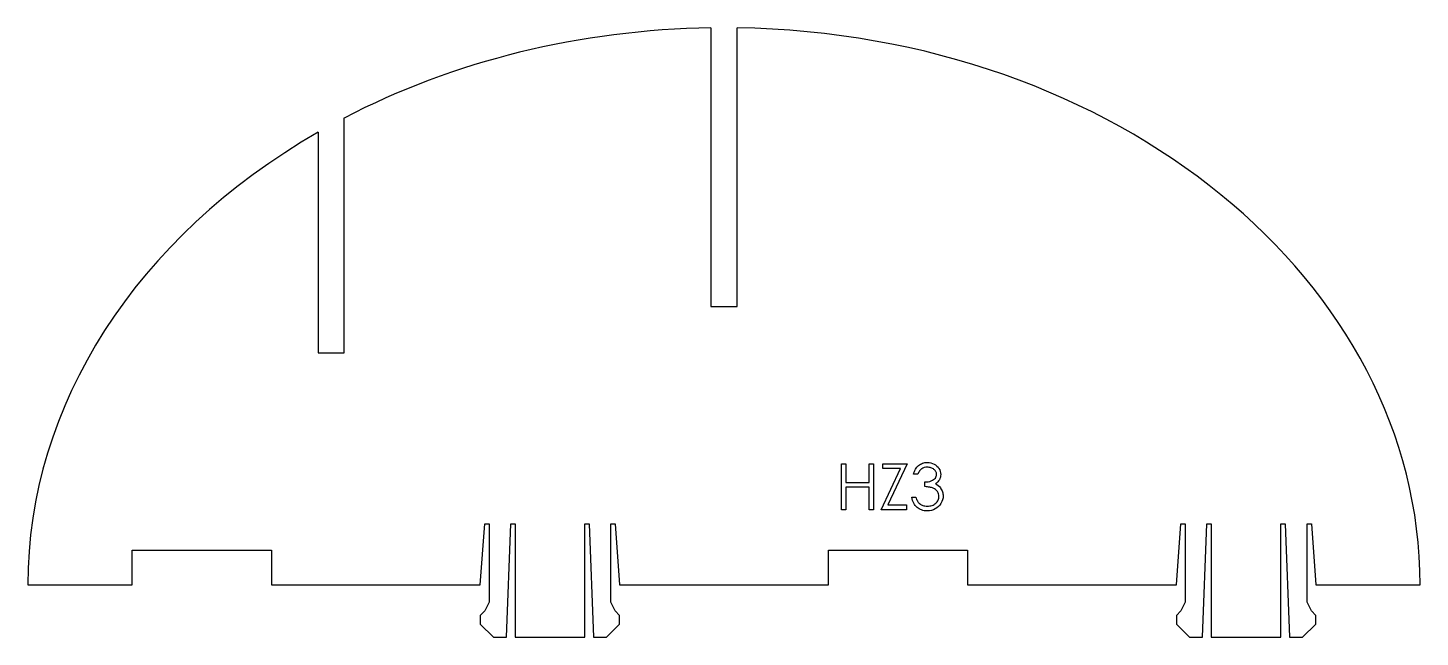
# Model space of a CAD drawing. Header units: millimetres. Extents: x 46 to 206, y 18 to 88.
import ezdxf

# ---------------------------------------------------------------- set-up
doc = ezdxf.new("R2010")
doc.units = ezdxf.units.MM

msp = doc.modelspace()

# ---------------------------------------------------------------- linework, layer by layer
at = {"color": 7, "linetype": 'Continuous', "lineweight": 25}
for p, q in [((124.55, 87.8), (124.55, 55.81)), ((127.55, 55.81), (127.55, 87.8)), ((82.4, 50.49), (82.4, 77.45)), ((79.4, 75.81), (79.4, 50.49)), ((124.55, 55.81), (127.55, 55.81)), ((79.4, 50.49), (82.4, 50.49)), ((98.05, 23.81), (98.55, 30.82)), ((98.55, 30.82), (99.05, 30.82)), ((99.05, 30.82), (99.05, 21.82)), ((101.05, 17.82), (101.55, 30.82)), ((101.55, 30.82), (102.05, 30.82)), ((102.05, 30.82), (102.05, 17.82)), ((110.05, 30.82), (110.55, 30.82)), ((110.05, 17.82), (110.05, 30.82)), ((110.55, 30.82), (111.05, 17.82)), ((113.05, 30.82), (113.55, 30.82)), ((113.05, 21.82), (113.05, 30.82)), ((113.55, 30.82), (114.05, 23.81)), ((178.05, 23.81), (178.55, 30.82)), ((178.55, 30.82), (179.05, 30.82)), ((179.05, 30.82), (179.05, 21.82)), ((181.05, 17.82), (181.55, 30.82)), ((181.55, 30.82), (182.05, 30.82)), ((182.05, 30.82), (182.05, 17.82)), ((190.05, 30.82), (190.55, 30.82)), ((190.05, 17.82), (190.05, 30.82)), ((190.55, 30.82), (191.05, 17.82)), ((193.05, 30.82), (193.55, 30.82)), ((193.05, 21.82), (193.05, 30.82)), ((193.55, 30.82), (194.05, 23.81)), ((58.05, 27.81), (74.05, 27.81)), ((58.05, 23.81), (58.05, 27.81)), ((74.05, 27.81), (74.05, 23.81)), ((138.05, 27.81), (154.05, 27.81)), ((138.05, 23.81), (138.05, 27.81)), ((154.05, 27.81), (154.05, 23.81)), ((46.05, 23.81), (58.05, 23.81)), ((74.05, 23.81), (98.05, 23.81)), ((114.05, 23.81), (138.05, 23.81)), ((154.05, 23.81), (178.05, 23.81)), ((194.05, 23.81), (206.05, 23.81)), ((98.55, 20.82), (98.05, 20.32)), ((99.05, 21.82), (98.55, 20.82)), ((113.55, 20.82), (113.05, 21.82)), ((114.05, 20.32), (113.55, 20.82)), ((178.55, 20.82), (178.05, 20.32)), ((179.05, 21.82), (178.55, 20.82)), ((193.55, 20.82), (193.05, 21.82)), ((194.05, 20.32), (193.55, 20.82)), ((98.05, 20.32), (98.05, 19.32)), ((98.05, 19.32), (99.55, 17.82)), ((112.55, 17.82), (114.05, 19.32)), ((114.05, 19.32), (114.05, 20.32)), ((178.05, 20.32), (178.05, 19.32)), ((178.05, 19.32), (179.55, 17.82)), ((192.55, 17.82), (194.05, 19.32)), ((194.05, 19.32), (194.05, 20.32)), ((99.55, 17.82), (101.05, 17.82)), ((102.05, 17.82), (110.05, 17.82)), ((111.05, 17.82), (112.55, 17.82)), ((179.55, 17.82), (181.05, 17.82)), ((182.05, 17.82), (190.05, 17.82)), ((191.05, 17.82), (192.55, 17.82))]:
    msp.add_line(p, q, dxfattribs=at)
at = {"color": 7, "linetype": 'Continuous', "flags": 128}
for points in [[(139.56, 37.74), (140.04, 37.74), (140.04, 37.74), (140.04, 35.57), (140.04, 35.57), (142.75, 35.57), (142.75, 35.57), (142.75, 37.74), (142.75, 37.74), (143.23, 37.74), (143.23, 37.74), (143.23, 32.45), (143.23, 32.45), (142.75, 32.45), (142.75, 32.45), (142.75, 35.03), (142.75, 35.03), (140.04, 35.03), (140.04, 35.03), (140.04, 32.45), (140.04, 32.45), (139.56, 32.45), (139.56, 32.45), (139.56, 37.74)], [(144.31, 37.2), (144.31, 37.74), (144.31, 37.74), (147.09, 37.74), (147.09, 37.74), (144.87, 33), (144.87, 33), (147.03, 33), (147.03, 33), (147.03, 32.45), (147.03, 32.45), (144.11, 32.45), (144.11, 32.45), (146.33, 37.2), (146.33, 37.2), (144.31, 37.2)], [(148.32, 36.52), (147.84, 36.52), (147.84, 36.52), (147.88, 36.68), (147.93, 36.83), (147.99, 36.97), (148.06, 37.1), (148.13, 37.22), (148.22, 37.33), (148.31, 37.44), (148.41, 37.53), (148.52, 37.61), (148.64, 37.68), (148.75, 37.74), (148.88, 37.79), (149, 37.83), (149.14, 37.86), (149.27, 37.88), (149.42, 37.88), (149.42, 37.88), (149.62, 37.87), (149.82, 37.83), (150.01, 37.77), (150.2, 37.69), (150.37, 37.59), (150.52, 37.47), (150.65, 37.33), (150.76, 37.18), (150.85, 37.02), (150.91, 36.85), (150.95, 36.68), (150.96, 36.51), (150.96, 36.51), (150.95, 36.34), (150.92, 36.18), (150.87, 36.03), (150.81, 35.89), (150.72, 35.76), (150.61, 35.64), (150.49, 35.52), (150.34, 35.42), (150.34, 35.42), (150.51, 35.33), (150.66, 35.23), (150.8, 35.11), (150.92, 34.97), (150.92, 34.97), (150.99, 34.86), (151.05, 34.75), (151.11, 34.64), (151.15, 34.52), (151.19, 34.4), (151.21, 34.28), (151.23, 34.15), (151.23, 34.03), (151.23, 34.03), (151.22, 33.8), (151.17, 33.59), (151.1, 33.38), (150.99, 33.17), (150.86, 32.98), (150.71, 32.81), (150.53, 32.66), (150.33, 32.54), (150.12, 32.44), (149.89, 32.37), (149.65, 32.33), (149.4, 32.32), (149.4, 32.32), (149.23, 32.32), (149.07, 32.34), (148.91, 32.37), (148.76, 32.42), (148.62, 32.47), (148.49, 32.54), (148.36, 32.62), (148.24, 32.71), (148.13, 32.82), (148.03, 32.94), (147.94, 33.06), (147.86, 33.2), (147.79, 33.35), (147.73, 33.52), (147.68, 33.69), (147.64, 33.88), (147.64, 33.88), (148.11, 33.88), (148.11, 33.88), (148.15, 33.76), (148.19, 33.64), (148.24, 33.54), (148.29, 33.44), (148.34, 33.36), (148.4, 33.28), (148.46, 33.21), (148.53, 33.15), (148.53, 33.15), (148.62, 33.08), (148.71, 33.02), (148.81, 32.97), (148.92, 32.93), (149.03, 32.9), (149.15, 32.88), (149.28, 32.86), (149.41, 32.86), (149.41, 32.86), (149.56, 32.87), (149.7, 32.88), (149.83, 32.91), (149.96, 32.94), (150.08, 32.99), (150.19, 33.05), (150.29, 33.12), (150.39, 33.2), (150.47, 33.28), (150.55, 33.37), (150.61, 33.46), (150.67, 33.56), (150.71, 33.66), (150.73, 33.76), (150.75, 33.87), (150.76, 33.98), (150.76, 33.98), (150.75, 34.13), (150.71, 34.27), (150.65, 34.41), (150.57, 34.54), (150.47, 34.66), (150.36, 34.77), (150.23, 34.86), (150.08, 34.93), (150, 34.97), (149.91, 35), (149.8, 35.02), (149.69, 35.04), (149.57, 35.06), (149.43, 35.08), (149.29, 35.09), (149.13, 35.1), (149.13, 35.1), (149.13, 35.64), (149.13, 35.64), (149.33, 35.65), (149.51, 35.67), (149.69, 35.71), (149.86, 35.77), (150.01, 35.83), (150.14, 35.91), (150.25, 35.99), (150.34, 36.08), (150.4, 36.18), (150.45, 36.29), (150.48, 36.4), (150.49, 36.51), (150.49, 36.51), (150.48, 36.59), (150.47, 36.67), (150.44, 36.75), (150.41, 36.82), (150.37, 36.89), (150.32, 36.96), (150.26, 37.03), (150.18, 37.09), (150.11, 37.15), (150.02, 37.2), (149.94, 37.24), (149.84, 37.28), (149.75, 37.3), (149.64, 37.32), (149.53, 37.33), (149.42, 37.34), (149.42, 37.34), (149.24, 37.33), (149.07, 37.29), (148.92, 37.23), (148.78, 37.15), (148.71, 37.1), (148.65, 37.04), (148.58, 36.98), (148.53, 36.9), (148.47, 36.82), (148.42, 36.73), (148.36, 36.63), (148.32, 36.52)]]:
    msp.add_lwpolyline(points, dxfattribs=at)
at = {"color": 7, "linetype": 'Continuous', "lineweight": 25}
for start_param, end_param in [(1.589547, 2.147907), (0, 1.552045), (2.193342, 3.141593)]:
    msp.add_ellipse((126.05, 23.81), major_axis=(80, 0), ratio=0.799987, start_param=start_param, end_param=end_param, dxfattribs=at)

doc.saveas('drawing.dxf')
